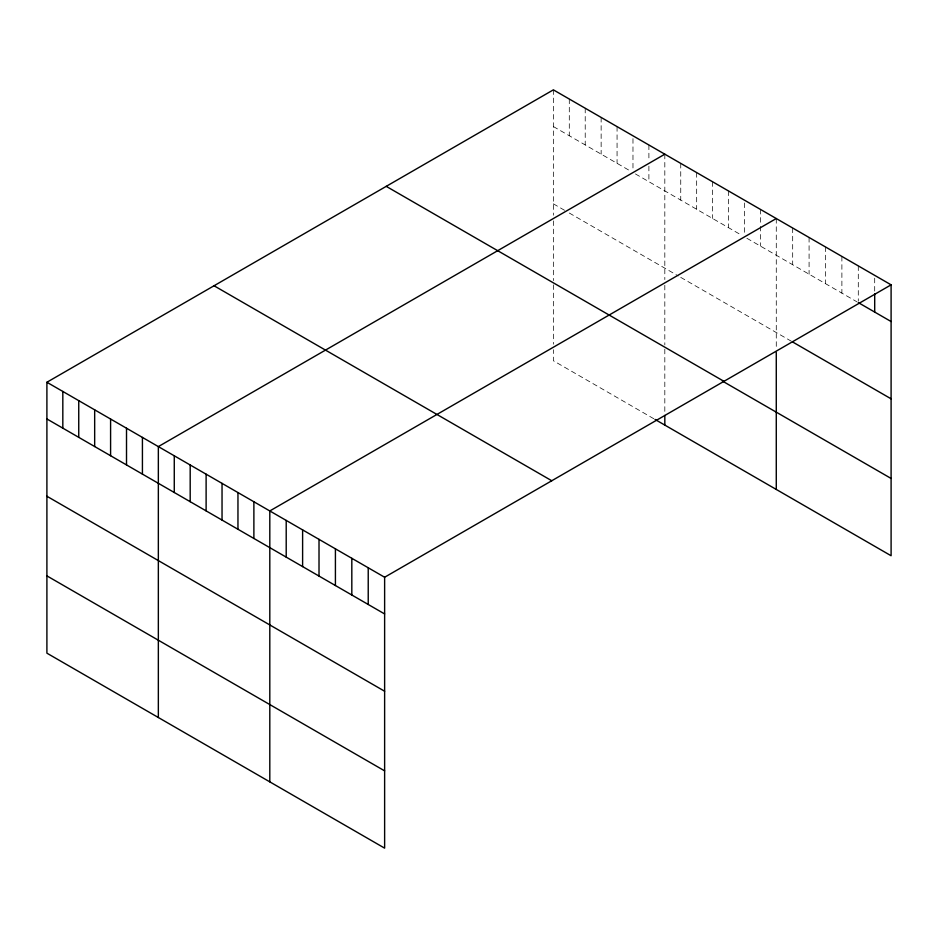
<?xml version="1.0" encoding="UTF-8"?>
<svg xmlns="http://www.w3.org/2000/svg" width="938" height="938" viewBox="0 0 938 938"><rect width="100%" height="100%" fill="white"/><g stroke="black" fill="none" stroke-linecap="round" stroke-linejoin="round"><path stroke-width="0.7" stroke-dasharray="4.69 3.52" d="M553.373 89.849L553.373 215.212M553.373 126.548L630.535 171.103M635.425 173.929L741.981 235.45M746.883 238.275L857.027 301.872M553.373 203.839L566.845 211.613M569.296 213.032L678.291 275.96M680.742 277.378L792.68 342.007M653.798 418.735L553.373 360.755L553.373 349.71M874.697 278.187L874.697 292.304M858.293 265.9L858.293 301.192M841.89 256.426L841.89 293.125M825.487 246.952L825.487 283.651M809.084 237.478L809.084 274.189M792.68 228.016L792.68 264.715M776.277 218.542L776.277 348.174M760.355 209.35L760.355 224.874M760.355 226.293L760.355 246.049M744.432 202.983L744.432 234.031M728.509 190.965L728.509 227.664M712.587 181.773L712.587 218.472M696.664 172.58L696.664 209.28M680.742 163.388L680.742 200.087M664.819 154.195L664.819 279.559M664.819 285.246L664.819 344.973M664.819 349.194L664.819 412.673M648.897 145.003L648.897 160.527M648.897 166.178L648.897 181.702M632.974 138.636L632.974 171.103M617.063 126.618L617.063 163.318M601.141 117.426L601.141 154.125M585.218 108.233L585.218 144.933M569.296 99.041L569.296 135.74M553.373 220.899L553.373 280.626M553.373 284.847L553.373 344.187"/><path stroke-width="1.41" d="M891.1 284.835L384.627 577.245L384.627 848.151L46.9 653.165L46.9 382.258L553.373 89.849L891.1 284.835L891.1 555.742L655.029 419.438M664.819 154.195L158.346 446.605L158.346 717.511M776.277 218.542L269.804 510.952L269.804 781.858M858.293 302.599L891.1 321.535M792.68 342.007L891.1 398.826M386.233 186.345L723.96 381.332M722.389 381.051L891.1 478.45M214.04 285.762L551.767 480.748M46.9 382.258L384.627 577.245M46.9 418.958L384.627 613.944M46.9 496.249L384.627 691.236M46.9 575.873L384.627 770.86M874.697 293.723L874.697 312.073M776.277 352.442L776.277 489.448M664.819 415.44L664.819 425.102M368.224 567.771L368.224 604.482M351.82 558.309L351.82 595.009M335.417 548.836L335.417 585.535M319.014 539.362L319.014 576.061M302.611 529.888L302.611 566.599M286.207 520.426L286.207 557.125M253.881 501.76L253.881 538.459M237.959 492.567L237.959 529.267M222.036 483.375L222.036 520.074M206.114 474.182L206.114 510.882M190.191 464.99L190.191 501.689M174.269 455.798L174.269 492.497M142.424 437.413L142.424 474.112M126.513 428.22L126.513 464.92M110.59 419.028L110.59 455.727M94.668 409.836L94.668 446.535M78.745 400.643L78.745 437.343M62.823 391.451L62.823 428.15"/></g></svg>
